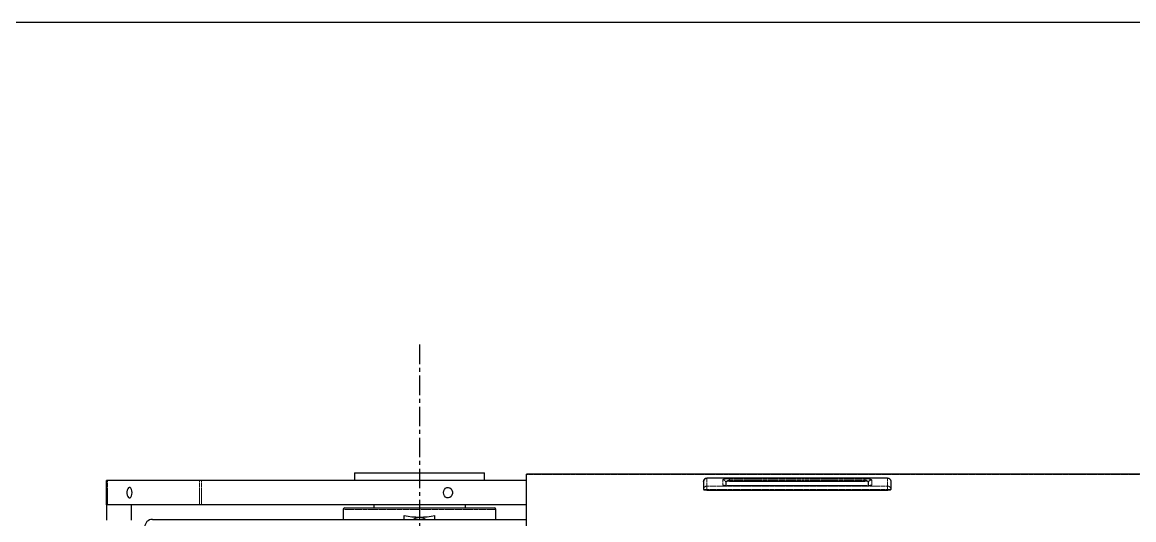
# Model space of a CAD drawing. Header units: millimetres. Extents: x -18594 to 273470, y -238787 to 48452.
# Drawn here: x 35127 to 35855, y -237361 to -237035 of the extents above; entities that cross this region are included whole.
import ezdxf

# ---------------------------------------------------------------- set-up
doc = ezdxf.new("R2010")
doc.units = ezdxf.units.MM
doc.linetypes.add('Xref AGV layout$0$CENTERX2', pattern=[20.32, 12.7, -2.54, 2.54, -2.54])
doc.linetypes.add('Xref AGV layout$0$PHANTOM', pattern=[2.5, 1.25, -0.25, 0.25, -0.25, 0.25, -0.25])
doc.layers.add('AM_BOR', color=4, linetype='Continuous', lineweight=25)
doc.layers.add('Xref AGV layout$0$ANNOTATION', color=5, linetype='Continuous')

# ---------------------------------------------------------------- blocks, each defined once
blk = doc.blocks.new('Xref AGV layout$0$A$C6D3E55E3')
at = {"color": 7, "linetype": 'Continuous', "lineweight": 25}
for p, q in [((1872.25, 1681.82), (1872.25, 1697.82)), ((1872.79, 1697.82), (1872.25, 1697.82)), ((1933.02, 1697.82), (1872.79, 1697.82)), ((1934.41, 1697.82), (1933.02, 1697.82)), ((2147.25, 1697.82), (1934.41, 1697.82)), ((2034.75, 1702.82), (2034.75, 1697.82)), ((2034.75, 1702.82), (2107.3, 1702.82)), ((2107.3, 1702.82), (2119.75, 1702.82)), ((2119.75, 1697.82), (2119.75, 1702.82)), ((3234.81, 1701.82), (2147.25, 1701.82)), ((2147.25, 1701.76), (2147.25, 1701.82)), ((2147.25, 1621.42), (2147.25, 1701.76)), ((2263.17, 1697.22), (2263.17, 1697.27)), ((2263.17, 1697.22), (2263.17, 1692.09)), ((2383.85, 1699.22), (2265.45, 1699.22)), ((2277.88, 1696.87), (2277.88, 1694.41)), ((2280.32, 1697.37), (2368.97, 1697.37)), ((2371.41, 1694.41), (2371.41, 1696.87)), ((2386.13, 1697.22), (2386.12, 1697.27)), ((2386.13, 1692.09), (2386.13, 1697.22)), ((2265.45, 1691.55), (2383.85, 1691.55)), ((2279.56, 1694.37), (2278.83, 1694.37)), ((2369.71, 1694.37), (2279.56, 1694.37)), ((2370.24, 1694.37), (2369.71, 1694.37)), ((2385.83, 1691.79), (2385.87, 1691.8)), ((1872.79, 1681.82), (1872.25, 1681.82)), ((1872.25, 1681.82), (1872.25, 1671.82)), ((1933.02, 1681.82), (1872.79, 1681.82)), ((1888.25, 1681.82), (1888.25, 1671.82)), ((1934.41, 1681.82), (1933.02, 1681.82)), ((2147.25, 1681.82), (1934.41, 1681.82)), ((2027.25, 1678.82), (2027.25, 1672.32)), ((2028.25, 1679.82), (2126.25, 1679.82)), ((2047.25, 1681.82), (2047.25, 1679.82)), ((2067.25, 1672.32), (2067.25, 1674.83)), ((2087.25, 1672.32), (2087.25, 1674.83)), ((2107.25, 1679.82), (2107.25, 1681.82)), ((2127.25, 1672.32), (2127.25, 1678.82)), ((1902.25, 1672.32), (2147.25, 1672.32))]:
    blk.add_line(p, q, dxfattribs=at)
at = {"color": 8, "linetype": 'Xref AGV layout$0$PHANTOM', "lineweight": 18}
for p, q in [((1872.79, 1681.82), (1872.79, 1697.82)), ((1933.02, 1681.82), (1933.02, 1697.82)), ((1934.41, 1681.82), (1934.41, 1697.82)), ((2147.25, 1701.76), (3234.57, 1701.76)), ((2263.17, 1692.13), (2263.17, 1697.27)), ((2265.45, 1699.22), (2265.45, 1699.21)), ((2265.45, 1694.08), (2265.45, 1699.21)), ((2265.45, 1699.21), (2383.85, 1699.21)), ((2275.81, 1694.82), (2275.81, 1698.16)), ((2280.3, 1698.94), (2368.99, 1698.94)), ((2280.3, 1698.94), (2280.3, 1698.07)), ((2280.32, 1697.37), (2280.3, 1698.07)), ((2280.3, 1698.07), (2368.99, 1698.07)), ((2368.97, 1697.37), (2368.99, 1698.07)), ((2368.99, 1698.94), (2368.99, 1698.07)), ((2373.48, 1698.16), (2373.48, 1694.82)), ((2383.85, 1699.22), (2383.85, 1699.21)), ((2383.85, 1699.21), (2383.85, 1694.08)), ((2386.12, 1697.27), (2386.12, 1692.13)), ((2263.17, 1692.13), (2263.17, 1692.09)), ((2265.45, 1691.86), (2265.45, 1694.08)), ((2383.85, 1694.08), (2265.45, 1694.08)), ((2383.85, 1691.86), (2265.45, 1691.86)), ((2265.45, 1691.55), (2265.45, 1691.86)), ((2279.56, 1694.37), (2279.56, 1694.36)), ((2369.71, 1694.36), (2279.56, 1694.36)), ((2369.71, 1694.36), (2369.71, 1694.37)), ((2383.85, 1691.86), (2383.85, 1694.08)), ((2383.85, 1691.55), (2383.85, 1691.86)), ((2386.13, 1692.09), (2386.12, 1692.13)), ((2127.25, 1678.82), (2027.25, 1678.82))]:
    blk.add_line(p, q, dxfattribs=at)
at = {"color": 7, "linetype": 'Continuous', "lineweight": 25, "flags": 128}
for points in [[(1888.99, 1689.82), (1888.89, 1690.94), (1888.62, 1691.94), (1888.21, 1692.71), (1887.68, 1693.17), (1887.12, 1693.26), (1886.57, 1692.98), (1886.09, 1692.36), (1885.74, 1691.46), (1885.56, 1690.39), (1885.56, 1689.25), (1885.74, 1688.18), (1886.09, 1687.28), (1886.57, 1686.66), (1887.12, 1686.38), (1887.68, 1686.48), (1888.21, 1686.93), (1888.62, 1687.7), (1888.89, 1688.7), (1888.99, 1689.82)], [(2092.92, 1689.82), (2093.08, 1690.94), (2093.55, 1691.94), (2094.26, 1692.71), (2095.15, 1693.17), (2096.12, 1693.26), (2097.06, 1692.98), (2097.88, 1692.36), (2098.48, 1691.46), (2098.79, 1690.39), (2098.79, 1689.25), (2098.48, 1688.18), (2097.88, 1687.28), (2097.06, 1686.66), (2096.12, 1686.38), (2095.15, 1686.48), (2094.26, 1686.93), (2093.55, 1687.7), (2093.08, 1688.7), (2092.92, 1689.82)], [(2263.17, 1692.09), (2263.17, 1692.07), (2263.17, 1692.04)], [(2386.12, 1692.05), (2386.12, 1692.07), (2386.13, 1692.09)]]:
    blk.add_lwpolyline(points, dxfattribs=at)
at = {"color": 7, "linetype": 'Continuous', "lineweight": 25}
for centre, radius, start, end in [((2265.45, 1696.92), 2.3, 90, 171.2467), ((2383.85, 1696.92), 2.3, 8.73329, 90), ((2028.25, 1678.82), 1, 90, 180), ((2077.25, 1723.82), 50, 258.46304, 281.53696), ((2126.25, 1678.82), 1, 0, 90), ((1902.25, 1667.32), 5, 90, 180), ((2077.07, 1667.54), 5.93, 88.26716, 126.21686), ((2077.43, 1667.54), 5.93, 53.78314, 91.73284)]:
    blk.add_arc(centre, radius, start, end, dxfattribs=at)
at = {"color": 8, "linetype": 'Xref AGV layout$0$PHANTOM', "lineweight": 18}
for centre, radius, start, end in [((2265.44, 1696.91), 2.29, 89.82874, 171.12082), ((2275.82, 1695.86), 2.3, 26.05812, 90.09829), ((2373.48, 1695.86), 2.3, 89.90171, 153.94188), ((2383.86, 1696.91), 2.29, 8.8789, 90.17154), ((2265.44, 1691.78), 2.29, 89.82874, 171.12082), ((2275.81, 1692.51), 2.31, 60.52794, 90.01816), ((2373.48, 1692.51), 2.31, 89.99079, 119.51492), ((2383.86, 1691.78), 2.29, 8.8789, 90.17154)]:
    blk.add_arc(centre, radius, start, end, dxfattribs=at)
at = {"color": 7, "linetype": 'Continuous', "lineweight": 25}
for centre, major_axis, start_param, end_param in [((2280.38, 1696.98), (2.3, -0.01), 1.596231, 2.529528), ((2368.92, 1696.98), (2.3, 0.01), 0.611846, 1.545362)]:
    blk.add_ellipse(centre, major_axis=major_axis, ratio=0.172189, start_param=start_param, end_param=end_param, dxfattribs=at)
at = {"color": 8, "linetype": 'Xref AGV layout$0$PHANTOM', "lineweight": 18}
for points, knots in [([(2275.81, 1698.16), (2275.86, 1698.25), (2275.95, 1698.43), (2276.64, 1698.63), (2277.47, 1698.77), (2278.27, 1698.86), (2279.23, 1698.92), (2279.94, 1698.93), (2280.3, 1698.94)], [0, 0, 0, 0, 0.250131, 0.499945, 0.625205, 0.750138, 0.875176, 1, 1, 1, 1]), ([(2278.5, 1697.21), (2278.53, 1697.26), (2278.71, 1697.49), (2279.07, 1697.8), (2279.67, 1698.01), (2280.03, 1698.07), (2280.21, 1698.07), (2280.3, 1698.07)], [0, 0, 0, 0, 0.113337, 0.603398, 0.811679, 0.907981, 1, 1, 1, 1]), ([(2368.99, 1698.94), (2369.35, 1698.93), (2370.07, 1698.92), (2371.03, 1698.86), (2371.83, 1698.77), (2372.66, 1698.63), (2373.34, 1698.43), (2373.44, 1698.25), (2373.48, 1698.16)], [0, 0, 0, 0, 0.124806, 0.249829, 0.374775, 0.500086, 0.749873, 1, 1, 1, 1]), ([(2368.99, 1698.07), (2369.08, 1698.07), (2369.27, 1698.07), (2369.63, 1698.01), (2370.22, 1697.8), (2370.58, 1697.49), (2370.77, 1697.26), (2370.8, 1697.21)], [0, 0, 0, 0, 0.091918, 0.188282, 0.396466, 0.88664, 1, 1, 1, 1]), ([(2265.45, 1691.86), (2265.15, 1691.86), (2264.55, 1691.87), (2263.8, 1691.93), (2263.28, 1692.03), (2263.21, 1692.1), (2263.17, 1692.13)], [0, 0, 0, 0, 0.249997, 0.5, 0.750001, 1, 1, 1, 1]), ([(2265.45, 1691.55), (2265.19, 1691.55), (2264.67, 1691.56), (2264.02, 1691.62), (2263.62, 1691.68), (2263.56, 1691.73), (2263.55, 1691.75)], [0, 0, 0, 0, 0.286232, 0.572455, 0.858694, 1, 1, 1, 1]), ([(2279.56, 1694.36), (2279.07, 1694.36), (2278.32, 1694.37), (2277.45, 1694.43), (2276.69, 1694.51), (2275.97, 1694.64), (2275.87, 1694.76), (2275.81, 1694.82)], [0, 0, 0, 0, 0.2496814, 0.375124, 0.5005918, 0.7502636, 1, 1, 1, 1]), ([(2373.48, 1694.82), (2373.43, 1694.76), (2373.32, 1694.64), (2372.6, 1694.51), (2371.83, 1694.43), (2370.95, 1694.37), (2370.21, 1694.36), (2369.71, 1694.36)], [0, 0, 0, 0, 0.2497567, 0.4994465, 0.6248745, 0.7503529, 1, 1, 1, 1]), ([(2386.12, 1692.13), (2386.09, 1692.1), (2386.02, 1692.03), (2385.49, 1691.93), (2384.74, 1691.87), (2384.15, 1691.86), (2383.85, 1691.86)], [0, 0, 0, 0, 0.249998, 0.499998, 0.750003, 1, 1, 1, 1]), ([(2385.83, 1691.79), (2385.8, 1691.76), (2385.74, 1691.7), (2385.28, 1691.62), (2384.63, 1691.56), (2384.11, 1691.55), (2383.85, 1691.55)], [0, 0, 0, 0, 0.2499917, 0.5000012, 0.7499976, 1, 1, 1, 1])]:
    blk.add_open_spline(points, degree=3, knots=knots, dxfattribs=at)
at = {"color": 7, "linetype": 'Continuous', "lineweight": 25}
for points, knots in [([(2278.5, 1697.21), (2278.28, 1697.14), (2277.93, 1697.03), (2277.9, 1696.92), (2277.88, 1696.87)], [0, 0, 0, 0, 0.631025, 1, 1, 1, 1]), ([(2371.41, 1696.87), (2371.35, 1696.97), (2371.28, 1697.09), (2370.87, 1697.19), (2370.8, 1697.21)], [0, 0, 0, 0, 0.813415, 1, 1, 1, 1]), ([(2263.17, 1692.06), (2263.19, 1692), (2263.24, 1691.85), (2263.49, 1691.75), (2263.86, 1691.66), (2264.29, 1691.6), (2264.83, 1691.56), (2265.23, 1691.56), (2265.45, 1691.55)], [0, 0, 0, 0, 0.136426, 0.351481, 0.487401, 0.641096, 0.812084, 1, 1, 1, 1]), ([(2383.85, 1691.55), (2384.01, 1691.55), (2384.33, 1691.56), (2384.92, 1691.59), (2385.52, 1691.66), (2386.01, 1691.81), (2386.09, 1691.98), (2386.12, 1692.06)], [0, 0, 0, 0, 0.145562, 0.284648, 0.544424, 0.783484, 1, 1, 1, 1])]:
    blk.add_open_spline(points, degree=3, knots=knots, dxfattribs=at)
at = {"layer": 'Xref AGV layout$0$ANNOTATION', "linetype": 'Xref AGV layout$0$CENTERX2'}
blk.add_line((2077.25, 1786.75), (2077.25, 461.89), dxfattribs=at)
blk = doc.blocks.new('Xref AGV layout$0$AGV single reverse')
blk.add_lwpolyline([(31012.9, -237035.38), (37046.11, -237035.38), (37046.11, -238787.38), (31012.9, -238787.38)], close=True)
blk.add_blockref('Xref AGV layout$0$A$C6D3E55E3', (33309.86, -239033.2))
blk = doc.blocks.new('Xref AGV layout')
blk.add_blockref('Xref AGV layout$0$AGV single reverse', (0, 0))

msp = doc.modelspace()

# ---------------------------------------------------------------- block references
at = {"layer": 'AM_BOR'}
msp.add_blockref('Xref AGV layout', (0, 0), dxfattribs=at)

doc.saveas('drawing.dxf')
